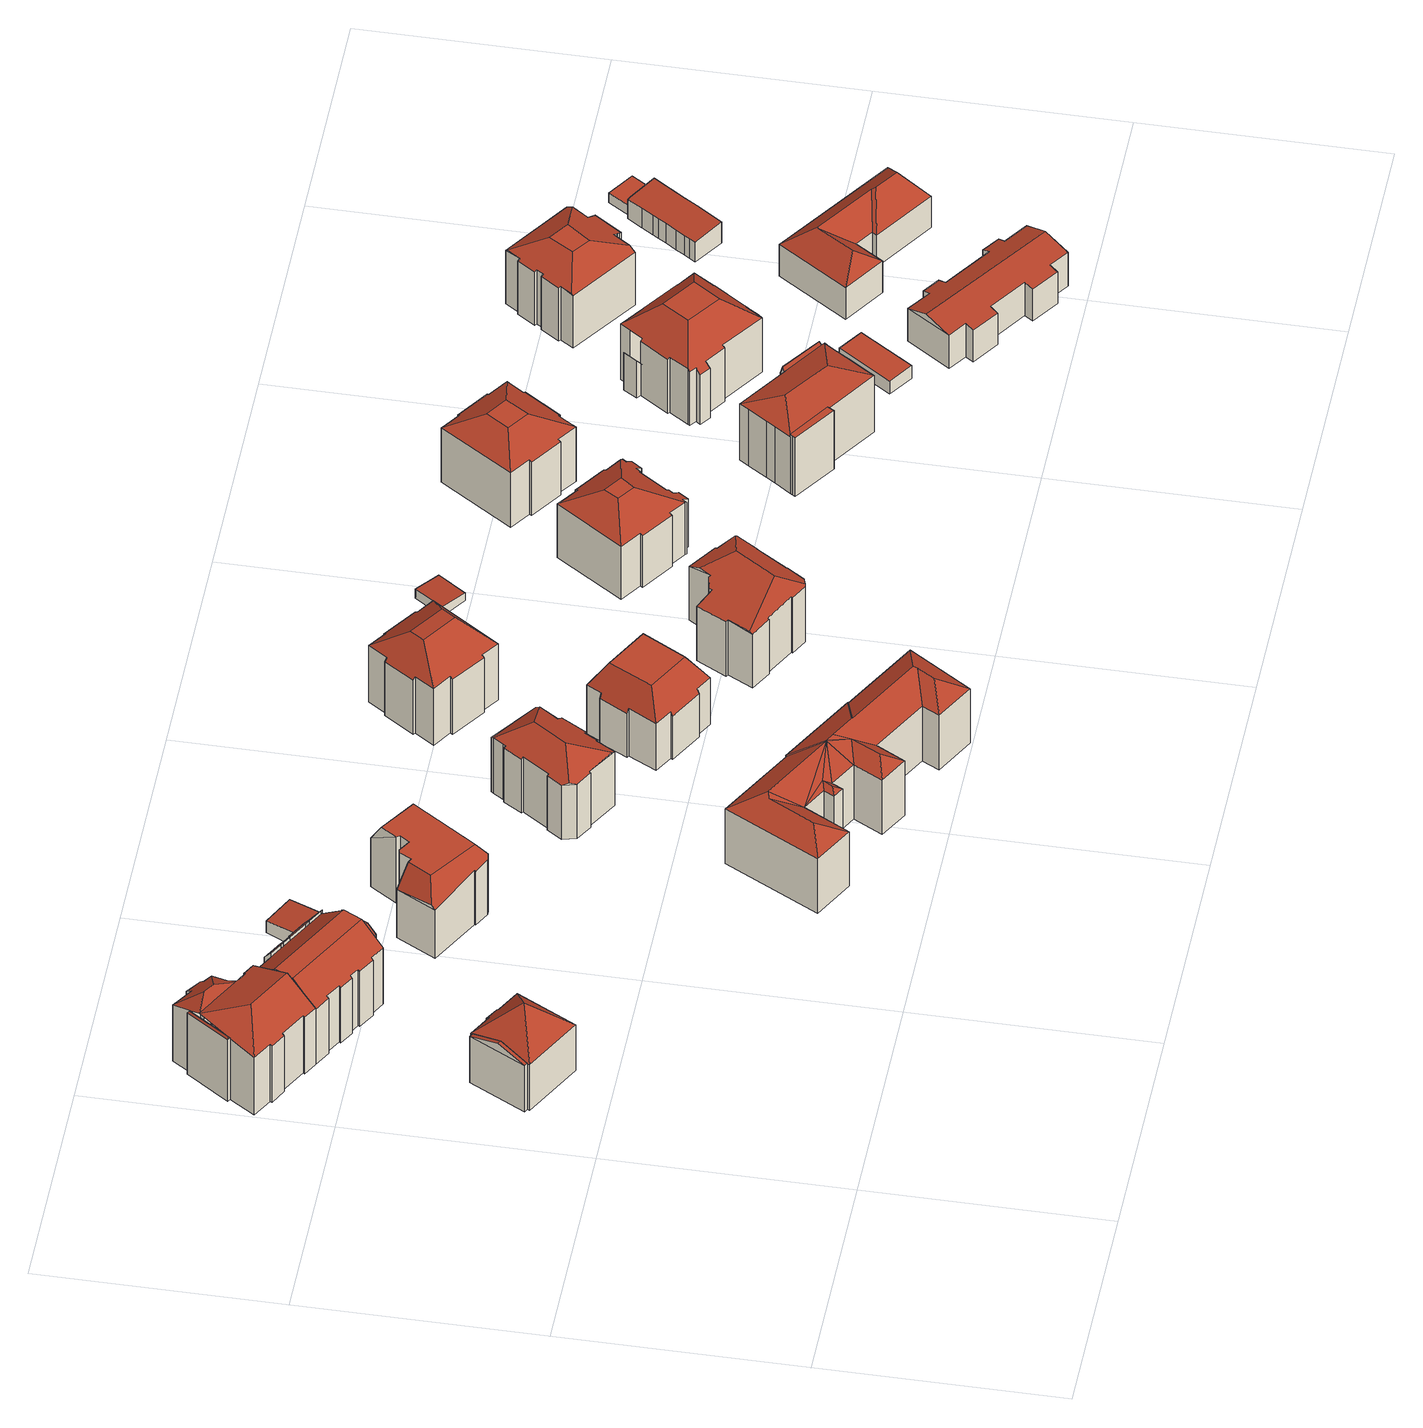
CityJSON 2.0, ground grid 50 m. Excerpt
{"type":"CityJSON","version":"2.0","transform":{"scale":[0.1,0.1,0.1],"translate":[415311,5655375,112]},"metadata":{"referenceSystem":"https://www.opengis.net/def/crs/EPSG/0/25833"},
"CityObjects":{
"building1":{"type":"Building","attributes":{"Gemeindeschluessel":14612000,"Geometrietyp2DReferenz":"3000","function":"31001_9998","roofType":"9999"},"children":["building1-1","building1-2"]},
"building1-1":{"type":"BuildingPart","attributes":{"Dachtyp_tdc":"tdcTentRoof","Dachneigung":43.46,"QualitaetDacherkennung":59,"Geometrietyp2DReferenz":"3000","measuredHeight":18.44,"roofType":"3500"},"parents":["building1"],"geometry":[{"type":"MultiSurface","lod":"2","boundaries":[[[0,1,2,3]],[[1,4,5,2]],[[4,6,7,5]],[[8,9,10,11]],[[9,12,13,10]],[[12,14,15,13]],[[14,16,17,15]],[[16,18,19,17]],[[18,0,3,19]],[[9,8,6,4,20]],[[0,18,16,14,12,9,20]],[[1,0,20]],[[4,1,20]],[[3,2,5,7,11,10,13,15,17,19]]],"semantics":{"surfaces":[{"type":"WallSurface"},{"type":"RoofSurface"},{"type":"GroundSurface"}],"values":[0,0,0,0,0,0,0,0,0,1,1,1,1,2]}}]},
"building1-2":{"type":"BuildingPart","attributes":{"Dachtyp_tdc":"tdcGableRoof","Dachneigung":17.5,"QualitaetDacherkennung":38,"Geometrietyp2DReferenz":"3000","measuredHeight":13.99,"roofType":"3100"},"parents":["building1"],"geometry":[{"type":"MultiSurface","lod":"2","boundaries":[[[21,22,23,7,6]],[[22,24,25,23]],[[24,26,8,11,25]],[[24,22,27]],[[21,26,28]],[[22,21,28,27]],[[26,24,27,28]],[[7,23,25,11]]],"semantics":{"surfaces":[{"type":"WallSurface"},{"type":"RoofSurface"},{"type":"GroundSurface"}],"values":[0,0,0,0,0,1,1,2]}}]},
"building2":{"type":"Building","attributes":{"Gemeindeschluessel":14612000,"Geometrietyp2DReferenz":"3000","function":"31001_9998","roofType":"9999"},"children":["building2-1","building2-2","building2-3"]},
"building2-1":{"type":"BuildingPart","attributes":{"Dachtyp_tdc":"tdcFreeFormRoof","Dachneigung":49.03,"QualitaetDacherkennung":35,"Geometrietyp2DReferenz":"3000","measuredHeight":16.23,"roofType":"5000"},"parents":["building2"],"geometry":[{"type":"MultiSurface","lod":"2","boundaries":[[[29,30,31,32]],[[30,33,34,31]],[[33,35,36,34]],[[29,32,37]],[[38,35,33]],[[39,38,33,30]],[[39,30,29]],[[38,39,29,40,41,35]],[[31,34,36,42,32]]],"semantics":{"surfaces":[{"type":"WallSurface"},{"type":"RoofSurface"},{"type":"GroundSurface"}],"values":[0,0,0,0,1,1,1,1,2]}}]},
"building2-2":{"type":"BuildingPart","attributes":{"Dachtyp_tdc":"tdcHipAndGableRoof","Dachneigung":36.84,"QualitaetDacherkennung":39,"Geometrietyp2DReferenz":"3000","measuredHeight":19.55,"roofType":"5000"},"parents":["building2"],"geometry":[{"type":"MultiSurface","lod":"2","boundaries":[[[43,44,45,46]],[[44,47,48,45]],[[47,49,50,48]],[[49,51,52,50]],[[51,53,54,52]],[[53,55,56,54]],[[55,57,58,56]],[[57,59,60,58]],[[59,61,62,60]],[[61,63,64,62]],[[63,65,32,64]],[[65,37,32]],[[66,67,68,69,70]],[[67,43,46,68]],[[71,40,37,65,63,72]],[[63,61,59,57,55,53,51,49,47,72]],[[47,44,43,67,66,73,74,75,71,72]],[[46,45,48,50,52,54,56,58,60,62,64,32,42,76,69,68]]],"semantics":{"surfaces":[{"type":"WallSurface"},{"type":"RoofSurface"},{"type":"GroundSurface"}],"values":[0,0,0,0,0,0,0,0,0,0,0,0,0,0,1,1,1,2]}}]},
"building2-3":{"type":"BuildingPart","attributes":{"Dachtyp_tdc":"tdcHipRoof","Dachneigung":38.21,"QualitaetDacherkennung":30,"Geometrietyp2DReferenz":"3000","measuredHeight":17.86,"roofType":"3200"},"parents":["building2"],"geometry":[{"type":"MultiSurface","lod":"2","boundaries":[[[77,78,79,80]],[[78,81,82,79]],[[81,83,84,82]],[[83,85,86,84]],[[85,70,69,86]],[[87,36,35]],[[87,88,89,36]],[[88,90,91,89]],[[90,92,93,91]],[[92,77,80,93]],[[94,73,70,85,83,95]],[[88,87,96,97]],[[83,81,78,77,92,90,88,97,95]],[[96,75,94,95,97]],[[80,79,82,84,86,69,76,42,36,89,91,93]]],"semantics":{"surfaces":[{"type":"WallSurface"},{"type":"RoofSurface"},{"type":"GroundSurface"}],"values":[0,0,0,0,0,0,0,0,0,0,1,1,1,1,2]}}]},
"building3":{"type":"Building","attributes":{"Gemeindeschluessel":14612000,"Geometrietyp2DReferenz":"3000","function":"31001_9998","roofType":"9999"},"children":["building3-1","building3-2","building3-3"]},
"building3-1":{"type":"BuildingPart","attributes":{"Dachtyp_tdc":"tdcCutGableRoof","Dachneigung":41.03,"QualitaetDacherkennung":38,"Geometrietyp2DReferenz":"3000","measuredHeight":16.53,"roofType":"9999"},"parents":["building3"],"geometry":[{"type":"MultiSurface","lod":"2","boundaries":[[[98,99,100,101]],[[99,102,103,100]],[[104,105,106,107]],[[105,108,109,106]],[[108,110,111,109]],[[110,112,113,111]],[[112,98,101,113]],[[108,105,104,114,115]],[[116,117,102,99,98]],[[115,116,98,112,110,108]],[[101,100,103,118,119,120,121,107,106,109,111,113]]],"semantics":{"surfaces":[{"type":"WallSurface"},{"type":"RoofSurface"},{"type":"GroundSurface"}],"values":[0,0,0,0,0,0,0,1,1,1,2]}}]},
"building3-2":{"type":"BuildingPart","attributes":{"Dachtyp_tdc":"tdcCutGableRoof","Dachneigung":40.59,"QualitaetDacherkennung":54,"Geometrietyp2DReferenz":"3000","measuredHeight":18.9,"roofType":"9999"},"parents":["building3"],"geometry":[{"type":"MultiSurface","lod":"2","boundaries":[[[122,123,124,125]],[[123,126,127,124]],[[126,128,129,127]],[[128,130,50,129]],[[130,131,132,50]],[[131,133,134,132]],[[133,135,45,134]],[[136,137,138,139,140,135,133]],[[131,130,128,126,123,122,141,142,143,144,145,146,147,148,149]],[[133,131,149,136]],[[45,150,151,152,107,121,120,119,118,103,153,154,155,156,157,158,159,125,124,127,129,50,132,134]],[[135,140,150,45]],[[139,138,152,151]],[[138,137,104,107,152]],[[148,103,102]],[[148,147,153,103]],[[147,146,154,153]],[[146,145,155,154]],[[145,144,156,155]],[[144,143,157,156]],[[143,142,158,157]],[[142,141,159,158]],[[141,122,125,159]]],"semantics":{"surfaces":[{"type":"WallSurface"},{"type":"RoofSurface"},{"type":"GroundSurface"}],"values":[0,0,0,0,0,0,0,1,1,1,2,0,0,0,0,0,0,0,0,0,0,0,0]}}]},
"building3-3":{"type":"BuildingPart","attributes":{"Dachtyp_tdc":"tdcPolyFlatRoof","Dachneigung":50.09,"QualitaetDacherkennung":29,"Geometrietyp2DReferenz":"3000","measuredHeight":15.83,"roofType":"2100"},"parents":["building3"],"geometry":[{"type":"MultiSurface","lod":"2","boundaries":[[[160,161,162,163]],[[161,164,165,162]],[[164,166,167,165]],[[166,168,169,167]],[[168,170,171,169]],[[170,172,173,171]],[[172,174,175,173]],[[174,176,139,151,175]],[[177,160,163,150,140]],[[177,176,174,172,170,168,166,164,161,160]],[[163,162,165,167,169,171,173,175,151,150]]],"semantics":{"surfaces":[{"type":"WallSurface"},{"type":"RoofSurface"},{"type":"GroundSurface"}],"values":[0,0,0,0,0,0,0,0,0,1,2]}}]},
"building4":{"type":"Building","attributes":{"Dachtyp_tdc":"tdcPolyFlatRoof","Gemeindeschluessel":14612000,"Dachneigung":5.19,"QualitaetDacherkennung":92,"Geometrietyp2DReferenz":"3000","measuredHeight":3.71,"function":"31001_9998","roofType":"2100"},"geometry":[{"type":"Solid","lod":"2","boundaries":[[[[178,179,180,181]],[[179,182,183,180]],[[182,184,185,183]],[[184,178,181,185]],[[184,182,179,178]],[[181,180,183,185]]]],"semantics":{"surfaces":[{"type":"WallSurface"},{"type":"RoofSurface"},{"type":"GroundSurface"}],"values":[[0,0,0,0,1,2]]}}]},
"building5":{"type":"Building","attributes":{"Dachtyp_tdc":"tdcFreeFormRoof","Gemeindeschluessel":14612000,"Dachneigung":0.85,"QualitaetDacherkennung":49,"Geometrietyp2DReferenz":"3000","measuredHeight":17.11,"function":"31001_9998","roofType":"5000"},"geometry":[{"type":"Solid","lod":"2","boundaries":[[[[186,187,188,189]],[[187,190,191,188]],[[190,192,193,191]],[[192,194,195,193]],[[194,196,197,195]],[[196,198,199,197]],[[198,200,201,199]],[[200,202,203,201]],[[202,204,205,203]],[[204,206,207,205]],[[206,208,209,207]],[[208,210,211,209]],[[210,212,213,211]],[[212,214,215,213]],[[214,216,217,215]],[[216,218,219,217]],[[220,186,221,222]],[[192,190,187,186,220,223,198,196,194]],[[200,198,223,224,225,206,204,202]],[[224,226,208,225]],[[223,220,222,227,218,216,214,212,210,226,224]],[[208,206,225]],[[221,227,222]],[[210,208,226]],[[219,228,229,189,188,191,193,195,197,199,201,203,205,207,209,211,213,215,217]],[[218,227,228,219]],[[227,221,229,228]],[[221,186,189,229]]]],"semantics":{"surfaces":[{"type":"WallSurface"},{"type":"RoofSurface"},{"type":"GroundSurface"}],"values":[[0,0,0,0,0,0,0,0,0,0,0,0,0,0,0,0,1,1,1,1,1,0,0,0,2,0,0,0]]}}]},
"building6":{"type":"Building","attributes":{"name":"25. Grundschule Am Pohlandplatz Dresden","Dachtyp_tdc":"tdcFreeFormRoof","Gemeindeschluessel":14612000,"Dachneigung":32.29,"QualitaetDacherkennung":18,"Geometrietyp2DReferenz":"3000","measuredHeight":17.7,"function":"31001_3021","roofType":"5000"},"geometry":[{"type":"Solid","lod":"2","boundaries":[[[[230,231,232,233]],[[231,234,235,232]],[[234,236,237,235]],[[236,238,239,237]],[[238,240,241,239]],[[240,242,243,241]],[[242,244,245,243]],[[244,246,247,245]],[[246,248,249,247]],[[248,250,251,249]],[[250,252,253,251]],[[252,254,255,253]],[[254,256,257,255]],[[256,258,259,257]],[[258,260,261,259]],[[260,262,263,261]],[[262,264,265,263]],[[264,266,267,265]],[[266,268,269,267]],[[268,230,233,269]],[[270,271,268,266]],[[272,273,270,266,264]],[[272,264,262]],[[273,272,262,260]],[[274,275,276]],[[271,275,274]],[[271,250,275]],[[271,252,250]],[[271,277,252]],[[277,260,258]],[[271,260,277]],[[270,260,271]],[[260,270,273]],[[278,277,258,256]],[[278,256,254]],[[277,278,254,252]],[[279,275,250,248]],[[279,248,246]],[[276,275,279,246,244]],[[280,281,282,283,276,244,242]],[[284,280,242,240]],[[284,240,238]],[[281,280,284,238,236]],[[282,281,236,234]],[[283,282,234,231]],[[274,276,283,231,230]],[[271,274,230,268]],[[233,232,235,237,239,241,243,245,247,249,251,253,255,257,259,261,263,265,267,269]]]],"semantics":{"surfaces":[{"type":"WallSurface"},{"type":"RoofSurface"},{"type":"GroundSurface"}],"values":[[0,0,0,0,0,0,0,0,0,0,0,0,0,0,0,0,0,0,0,0,1,1,1,1,1,1,1,1,1,1,1,1,1,1,1,1,1,1,1,1,1,1,1,1,1,1,1,2]]}}]},
"building7":{"type":"Building","attributes":{"Dachtyp_tdc":"tdcFreeFormRoof","Gemeindeschluessel":14612000,"Dachneigung":27.17,"QualitaetDacherkennung":45,"Geometrietyp2DReferenz":"3000","measuredHeight":17.73,"function":"31001_9998","roofType":"5000"},"geometry":[{"type":"Solid","lod":"2","boundaries":[[[[285,286,287,288]],[[286,289,290,287]],[[289,291,292,290]],[[291,293,294,292]],[[293,295,296,294]],[[295,297,298,296]],[[297,299,300,298]],[[299,301,302,300]],[[301,303,304,302]],[[303,305,306,304]],[[305,307,308,306]],[[307,309,310,308]],[[309,311,312,310]],[[311,313,314,312]],[[313,315,316,314]],[[315,317,318,316]],[[317,319,320,318]],[[319,321,322,320]],[[321,323,324,322]],[[323,325,326,324]],[[325,327,328,326]],[[327,285,288,328]],[[329,330,299,297,331]],[[321,319,317,332,333,334]],[[334,333,329,331,295,293,291,289,286,285,327,325,323]],[[301,330,329,333,332,315,313,311,309,307,305,303]],[[297,295,331]],[[301,299,330]],[[323,321,334]],[[317,315,332]],[[288,287,290,292,294,296,298,300,302,304,306,308,310,312,314,316,318,320,322,324,326,328]]]],"semantics":{"surfaces":[{"type":"WallSurface"},{"type":"RoofSurface"},{"type":"GroundSurface"}],"values":[[0,0,0,0,0,0,0,0,0,0,0,0,0,0,0,0,0,0,0,0,0,0,1,1,1,1,0,0,0,0,2]]}}]},
"building8":{"type":"Building","attributes":{"Dachtyp_tdc":"tdcCutTentRoof","Gemeindeschluessel":14612000,"Dachneigung":0.118,"QualitaetDacherkennung":66,"Geometrietyp2DReferenz":"3000","measuredHeight":17.66,"function":"31001_9998","roofType":"9999"},"geometry":[{"type":"Solid","lod":"2","boundaries":[[[[335,336,337,338]],[[336,339,340,337]],[[339,341,342,340]],[[341,343,344,342]],[[343,345,346,344]],[[345,347,348,346]],[[347,349,350,348]],[[349,351,352,350]],[[351,353,354,352]],[[353,355,356,354]],[[355,357,358,356]],[[357,359,360,358]],[[359,361,362,360]],[[361,363,364,362]],[[363,365,366,364]],[[365,367,368,366]],[[367,369,370,368]],[[369,371,372,370]],[[371,373,374,372]],[[373,335,338,374]],[[349,347,345,343,341,339,375,376]],[[359,357,355,353,351,349,376,377]],[[369,367,365,363,361,359,377,378]],[[339,336,335,373,371,369,378,375]],[[378,377,376,375]],[[338,337,340,342,344,346,348,350,352,354,356,358,360,362,364,366,368,370,372,374]]]],"semantics":{"surfaces":[{"type":"WallSurface"},{"type":"RoofSurface"},{"type":"GroundSurface"}],"values":[[0,0,0,0,0,0,0,0,0,0,0,0,0,0,0,0,0,0,0,0,1,1,1,1,1,2]]}}]},
"building9":{"type":"Building","attributes":{"Dachtyp_tdc":"tdcCutTentRoof","Gemeindeschluessel":14612000,"Dachneigung":37.82,"QualitaetDacherkennung":73,"Geometrietyp2DReferenz":"3000","measuredHeight":19.79,"function":"31001_9998","roofType":"9999"},"geometry":[{"type":"Solid","lod":"2","boundaries":[[[[379,380,381,382]],[[380,383,384,381]],[[383,385,386,384]],[[385,387,388,386]],[[387,389,390,388]],[[389,391,392,390]],[[391,393,394,392]],[[393,395,396,394]],[[395,397,398,396]],[[397,399,400,398]],[[399,401,402,400]],[[401,403,404,402]],[[403,405,406,404]],[[405,407,408,406]],[[407,409,410,408]],[[409,379,382,410]],[[393,391,389,387,385,383,411,412]],[[395,393,412,413]],[[405,403,401,399,397,395,413,414]],[[383,380,379,409,407,405,414,411]],[[414,413,412,411]],[[382,381,384,386,388,390,392,394,396,398,400,402,404,406,408,410]]]],"semantics":{"surfaces":[{"type":"WallSurface"},{"type":"RoofSurface"},{"type":"GroundSurface"}],"values":[[0,0,0,0,0,0,0,0,0,0,0,0,0,0,0,0,1,1,1,1,1,2]]}}]},
"building10":{"type":"Building","attributes":{"Dachtyp_tdc":"tdcFreeFormRoof","Gemeindeschluessel":14612000,"Dachneigung":10.22,"QualitaetDacherkennung":24,"Geometrietyp2DReferenz":"3000","measuredHeight":16.42,"function":"31001_9998","roofType":"5000"},"geometry":[{"type":"Solid","lod":"2","boundaries":[[[[415,416,417,418]],[[416,419,420,417]],[[419,421,422,420]],[[421,423,424,422]],[[423,425,426,424]],[[425,427,428,426]],[[427,429,430,428]],[[429,431,432,430]],[[431,433,434,432]],[[433,435,436,434]],[[435,437,438,436]],[[437,439,440,438]],[[439,441,442,440]],[[441,443,444,442]],[[421,419,416,445,446,447]],[[448,449,450,451,452,443,441,439,437]],[[448,446,445,415,453,454,455,456,457,458,449]],[[429,427,425,423,447,446,448,437,435,433,431]],[[458,450,449]],[[423,421,447]],[[416,415,445]],[[444,459,460,461,462,463,464,465,466,467,418,417,420,422,424,426,428,430,432,434,436,438,440,442]],[[443,452,459,444]],[[452,451,460,459]],[[451,450,461,460]],[[450,458,462,461]],[[458,457,463,462]],[[457,456,464,463]],[[456,455,465,464]],[[455,454,466,465]],[[454,453,467,466]],[[453,415,418,467]]]],"semantics":{"surfaces":[{"type":"WallSurface"},{"type":"RoofSurface"},{"type":"GroundSurface"}],"values":[[0,0,0,0,0,0,0,0,0,0,0,0,0,0,1,1,1,1,0,0,0,2,0,0,0,0,0,0,0,0,0,0]]}}]},
"building11":{"type":"Building","attributes":{"Dachtyp_tdc":"tdcPolyFlatRoof","Gemeindeschluessel":14612000,"Dachneigung":4.3,"QualitaetDacherkennung":66,"Geometrietyp2DReferenz":"3000","measuredHeight":2.36,"function":"31001_9998","roofType":"2100"},"geometry":[{"type":"Solid","lod":"2","boundaries":[[[[468,469,470,471]],[[469,472,473,470]],[[472,474,475,473]],[[474,468,471,475]],[[474,472,469,468]],[[471,470,473,475]]]],"semantics":{"surfaces":[{"type":"WallSurface"},{"type":"RoofSurface"},{"type":"GroundSurface"}],"values":[[0,0,0,0,1,2]]}}]},
"building12":{"type":"Building","attributes":{"Dachtyp_tdc":"tdcCutTentRoof","Gemeindeschluessel":14612000,"Dachneigung":30.2,"QualitaetDacherkennung":61,"Geometrietyp2DReferenz":"3000","measuredHeight":17.53,"function":"31001_9998","roofType":"9999"},"geometry":[{"type":"Solid","lod":"2","boundaries":[[[[476,477,478,479]],[[477,480,481,478]],[[480,482,483,481]],[[482,484,485,483]],[[484,486,487,485]],[[486,488,489,487]],[[488,490,491,489]],[[490,492,493,491]],[[492,494,495,493]],[[494,496,497,495]],[[496,498,499,497]],[[498,500,501,499]],[[500,502,503,501]],[[502,504,505,503]],[[504,506,507,505]],[[506,508,509,507]],[[508,510,511,509]],[[510,512,513,511]],[[512,514,515,513]],[[514,516,517,515]],[[516,518,519,517]],[[518,520,521,519]],[[520,522,523,521]],[[522,524,525,523]],[[524,526,527,525]],[[526,476,479,527]],[[510,508,506,504,502,500,528,529]],[[512,510,529,530]],[[522,520,518,516,514,512,530,531]],[[500,498,496,494,492,490,488,486,484,482,480,477,476,526,524,522,531,528]],[[531,530,529,528]],[[479,478,481,483,485,487,489,491,493,495,497,499,501,503,505,507,509,511,513,515,517,519,521,523,525,527]]]],"semantics":{"surfaces":[{"type":"WallSurface"},{"type":"RoofSurface"},{"type":"GroundSurface"}],"values":[[0,0,0,0,0,0,0,0,0,0,0,0,0,0,0,0,0,0,0,0,0,0,0,0,0,0,1,1,1,1,1,2]]}}]},
"building13":{"type":"Building","attributes":{"Dachtyp_tdc":"tdcCutTentRoof","Gemeindeschluessel":14612000,"Dachneigung":28.07,"QualitaetDacherkennung":57,"Geometrietyp2DReferenz":"3000","measuredHeight":17.41,"function":"31001_9998","roofType":"9999"},"geometry":[{"type":"Solid","lod":"2","boundaries":[[[[532,533,534,535]],[[533,536,537,534]],[[536,538,539,537]],[[538,540,541,539]],[[540,542,543,541]],[[542,544,545,543]],[[544,546,547,545]],[[546,548,549,547]],[[548,550,551,549]],[[550,552,553,551]],[[552,554,555,553]],[[554,556,557,555]],[[556,558,559,557]],[[558,560,561,559]],[[560,562,563,561]],[[562,564,565,563]],[[564,566,567,565]],[[566,568,569,567]],[[568,570,571,569]],[[570,532,535,571]],[[540,538,536,533,532,570,572,573]],[[558,556,554,552,550,548,546,544,542,540,573,574]],[[568,566,564,562,560,558,574,575]],[[570,568,575,572]],[[575,574,573,572]],[[535,534,537,539,541,543,545,547,549,551,553,555,557,559,561,563,565,567,569,571]]]],"semantics":{"surfaces":[{"type":"WallSurface"},{"type":"RoofSurface"},{"type":"GroundSurface"}],"values":[[0,0,0,0,0,0,0,0,0,0,0,0,0,0,0,0,0,0,0,0,1,1,1,1,1,2]]}}]},
"building14":{"type":"Building","attributes":{"Gemeindeschluessel":14612000,"Geometrietyp2DReferenz":"3000","function":"31001_9998","roofType":"9999"},"children":["building14-1","building14-2","building14-3"]},
"building14-1":{"type":"BuildingPart","attributes":{"Dachtyp_tdc":"tdcFreeFormRoof","Dachneigung":71.43,"QualitaetDacherkennung":15,"Geometrietyp2DReferenz":"3000","measuredHeight":15.09,"roofType":"5000"},"parents":["building14"],"geometry":[{"type":"MultiSurface","lod":"2","boundaries":[[[576,577,578,579]],[[577,580,581,578]],[[582,576,579,583]],[[580,577,584]],[[577,576,585,584]],[[585,582,580,584]],[[582,585,576]],[[579,578,581,583]]],"semantics":{"surfaces":[{"type":"WallSurface"},{"type":"RoofSurface"},{"type":"GroundSurface"}],"values":[0,0,0,1,1,1,0,2]}}]},
"building14-2":{"type":"BuildingPart","attributes":{"Dachtyp_tdc":"tdcHipRoof","Dachneigung":21.61,"QualitaetDacherkennung":55,"Geometrietyp2DReferenz":"3000","measuredHeight":17.11,"roofType":"3200"},"parents":["building14"],"geometry":[{"type":"MultiSurface","lod":"2","boundaries":[[[586,587,588,589]],[[587,590,591,588]],[[590,592,593,591]],[[592,594,595,593]],[[594,596,582,583,595]],[[597,581,580]],[[597,598,599,581]],[[598,600,601,599]],[[600,602,603,601]],[[602,604,605,603]],[[604,606,607,605]],[[606,608,609,607]],[[606,604,602,600,598,597,610]],[[594,592,590,587,586,611]],[[597,596,594,611,610]],[[586,608,606,610,611]],[[588,591,593,595,583,581,599,601,603,605,607,609,589]]],"semantics":{"surfaces":[{"type":"WallSurface"},{"type":"RoofSurface"},{"type":"GroundSurface"}],"values":[0,0,0,0,0,0,0,0,0,0,0,0,1,1,1,1,2]}}]},
"building14-3":{"type":"BuildingPart","attributes":{"Dachtyp_tdc":"tdcPolyFlatRoof","Dachneigung":0,"QualitaetDacherkennung":16,"Geometrietyp2DReferenz":"3000","measuredHeight":15.05,"roofType":"1000"},"parents":["building14"],"geometry":[{"type":"MultiSurface","lod":"2","boundaries":[[[612,613,614,615]],[[613,616,586,589,614]],[[617,618,619,609,608]],[[618,612,615,619]],[[618,617,616,613,612]],[[615,614,589,609,619]]],"semantics":{"surfaces":[{"type":"WallSurface"},{"type":"RoofSurface"},{"type":"GroundSurface"}],"values":[0,0,0,0,1,2]}}]},
"building15":{"type":"Building","attributes":{"Dachtyp_tdc":"tdcPolyFlatRoof","Gemeindeschluessel":14612000,"Dachneigung":0,"QualitaetDacherkennung":87,"Geometrietyp2DReferenz":"3000","measuredHeight":3.29,"function":"31001_9998","roofType":"1000"},"geometry":[{"type":"Solid","lod":"2","boundaries":[[[[620,621,622,623]],[[621,624,625,622]],[[624,626,627,625]],[[626,620,623,627]],[[626,624,621,620]],[[623,622,625,627]]]],"semantics":{"surfaces":[{"type":"WallSurface"},{"type":"RoofSurface"},{"type":"GroundSurface"}],"values":[[0,0,0,0,1,2]]}}]},
"building16":{"type":"Building","attributes":{"Gemeindeschluessel":14612000,"Geometrietyp2DReferenz":"3000","function":"31001_9998","roofType":"9999"},"children":["building16-1","building16-2","building16-3"]},
"building16-1":{"type":"BuildingPart","attributes":{"Dachtyp_tdc":"tdcFreeFormRoof","Dachneigung":72.75,"QualitaetDacherkennung":15,"Geometrietyp2DReferenz":"3000","measuredHeight":12.87,"roofType":"5000"},"parents":["building16"],"geometry":[{"type":"MultiSurface","lod":"2","boundaries":[[[628,629,630,631]],[[629,632,633,630]],[[632,634,635,633]],[[634,636,637,635]],[[638,639,636,640]],[[640,634,632,629,628,638]],[[639,638,628]],[[634,640,636]],[[637,641,631,630,633,635]],[[639,628,631,641]]],"semantics":{"surfaces":[{"type":"WallSurface"},{"type":"RoofSurface"},{"type":"GroundSurface"}],"values":[0,0,0,0,1,1,0,0,2,0]}}]},
"building16-2":{"type":"BuildingPart","attributes":{"Dachtyp_tdc":"tdcPolyFlatRoof","Dachneigung":53.2,"QualitaetDacherkennung":15,"Geometrietyp2DReferenz":"3000","measuredHeight":9.62,"roofType":"2100"},"parents":["building16"],"geometry":[{"type":"MultiSurface","lod":"2","boundaries":[[[642,643,644,645]],[[646,647,648,649]],[[647,642,645,648]],[[647,646,650,643,642]],[[645,644,651,649,648]]],"semantics":{"surfaces":[{"type":"WallSurface"},{"type":"RoofSurface"},{"type":"GroundSurface"}],"values":[0,0,0,1,2]}}]},
"building16-3":{"type":"BuildingPart","attributes":{"Dachtyp_tdc":"tdcCutTentRoof","Dachneigung":41.29,"QualitaetDacherkennung":66,"Geometrietyp2DReferenz":"3000","measuredHeight":19.27,"roofType":"9999"},"parents":["building16"],"geometry":[{"type":"MultiSurface","lod":"2","boundaries":[[[652,653,654,655]],[[653,656,657,654]],[[656,658,659,657]],[[658,660,661,659]],[[660,662,663,661]],[[662,664,665,663]],[[664,666,667,665]],[[666,668,669,667]],[[668,670,671,669]],[[670,672,673,671]],[[672,674,675,673]],[[674,676,677,675]],[[676,678,679,677]],[[678,680,681,679]],[[680,682,683,681]],[[682,684,685,683]],[[684,686,687,685]],[[686,688,689,687]],[[688,690,646,649,689]],[[691,644,643]],[[691,692,693,644]],[[692,694,639,641,693]],[[695,652,655,637,636]],[[668,666,664,662,660,658,656,653,696,697]],[[684,682,680,678,676,674,672,670,668,697,698]],[[692,691,699,690,688,686,684,698,700]],[[653,652,695,694,692,700,696]],[[700,698,697,696]],[[655,654,657,659,661,663,665,667,669,671,673,675,677,679,681,683,685,687,689,649,651,644,693,641,637]]],"semantics":{"surfaces":[{"type":"WallSurface"},{"type":"RoofSurface"},{"type":"GroundSurface"}],"values":[0,0,0,0,0,0,0,0,0,0,0,0,0,0,0,0,0,0,0,0,0,0,0,1,1,1,1,1,2]}}]},
"building17":{"type":"Building","attributes":{"Dachtyp_tdc":"tdcFreeFormRoof","Gemeindeschluessel":14612000,"Dachneigung":14.65,"QualitaetDacherkennung":67,"Geometrietyp2DReferenz":"3000","measuredHeight":10.16,"function":"31001_9998","roofType":"5000"},"geometry":[{"type":"Solid","lod":"2","boundaries":[[[[701,702,703,704]],[[702,705,706,703]],[[705,707,708,706]],[[707,709,710,708]],[[709,711,712,710]],[[711,713,714,712]],[[713,715,716,714]],[[715,717,718,716]],[[717,719,720,718]],[[719,721,722,720]],[[721,723,724,722]],[[723,725,726,724]],[[725,727,728,726]],[[727,729,730,728]],[[729,731,732,730]],[[731,733,734,732]],[[733,735,736,734]],[[735,737,738,736]],[[737,739,740,738]],[[739,701,704,740]],[[741,731,729,727,725,723,721,719,717,715,713,742]],[[701,739,737,735,733,741,742,711,709,707,705,702]],[[713,711,742]],[[733,731,741]],[[704,703,706,708,710,712,714,716,718,720,722,724,726,728,730,732,734,736,738,740]]]],"semantics":{"surfaces":[{"type":"WallSurface"},{"type":"RoofSurface"},{"type":"GroundSurface"}],"values":[[0,0,0,0,0,0,0,0,0,0,0,0,0,0,0,0,0,0,0,0,1,1,0,0,2]]}}]},
"building18":{"type":"Building","attributes":{"Dachtyp_tdc":"tdcFreeFormRoof","Gemeindeschluessel":14612000,"Dachneigung":23.06,"QualitaetDacherkennung":51,"Geometrietyp2DReferenz":"3000","measuredHeight":17.11,"function":"31001_9998","roofType":"5000"},"geometry":[{"type":"Solid","lod":"2","boundaries":[[[[743,744,745,746]],[[744,747,748,745]],[[747,749,750,748]],[[749,751,752,750]],[[751,753,754,752]],[[753,755,756,754]],[[755,757,758,756]],[[757,759,760,758]],[[759,761,762,760]],[[761,763,764,762]],[[763,765,766,764]],[[765,767,768,766]],[[767,769,770,768]],[[769,771,772,770]],[[771,773,774,772]],[[773,775,776,774]],[[775,777,778,776]],[[777,779,780,778]],[[779,781,782,780]],[[781,783,784,782]],[[783,785,786,784]],[[785,743,746,786]],[[785,787,788,789,790,743]],[[789,791,792,759,757,755,753,751,749,747,744,790]],[[793,794,763,761,792,791]],[[781,779,777,775,773,771,769,767,765,794,793,788,787,783]],[[788,793,791,789]],[[785,783,787]],[[744,743,790]],[[765,763,794]],[[761,759,792]],[[746,745,748,750,752,754,756,758,760,762,764,766,768,770,772,774,776,778,780,782,784,786]]]],"semantics":{"surfaces":[{"type":"WallSurface"},{"type":"RoofSurface"},{"type":"GroundSurface"}],"values":[[0,0,0,0,0,0,0,0,0,0,0,0,0,0,0,0,0,0,0,0,0,0,1,1,1,1,1,0,0,0,0,2]]}}]},
"building19":{"type":"Building","attributes":{"Dachtyp_tdc":"tdcFreeFormRoof","Gemeindeschluessel":14612000,"Dachneigung":40.12,"QualitaetDacherkennung":17,"Geometrietyp2DReferenz":"3000","measuredHeight":12.84,"function":"31001_9998","roofType":"5000"},"geometry":[{"type":"Solid","lod":"2","boundaries":[[[[795,796,797,798]],[[796,799,800,797]],[[799,801,802,800]],[[801,803,804,802]],[[803,805,806,804]],[[805,807,808,806]],[[807,809,810,808]],[[809,795,798,810]],[[811,812,809,807]],[[813,814,811,807,805]],[[815,813,805,803]],[[816,815,803,801]],[[816,801,799]],[[814,813,815,816,799,796]],[[812,811,814,796,795]],[[812,795,809]],[[798,797,800,802,804,806,808,810]]]],"semantics":{"surfaces":[{"type":"WallSurface"},{"type":"RoofSurface"},{"type":"GroundSurface"}],"values":[[0,0,0,0,0,0,0,0,1,1,1,1,1,1,1,1,2]]}}]},
"building20":{"type":"Building","attributes":{"Dachtyp_tdc":"tdcPolyFlatRoof","Gemeindeschluessel":14612000,"Dachneigung":4.11,"QualitaetDacherkennung":60,"Geometrietyp2DReferenz":"3000","measuredHeight":5.54,"function":"31001_9998","roofType":"2100"},"geometry":[{"type":"Solid","lod":"2","boundaries":[[[[817,818,819,820]],[[818,821,822,819]],[[821,823,824,822]],[[823,825,826,824]],[[825,827,828,826]],[[827,829,830,828]],[[829,831,832,830]],[[831,833,834,832]],[[833,835,836,834]],[[835,837,838,836]],[[837,839,840,838]],[[839,841,842,840]],[[841,843,844,842]],[[843,817,820,844]],[[843,841,839,837,835,833,831,829,827,825,823,821,818,817]],[[820,819,822,824,826,828,830,832,834,836,838,840,842,844]]]],"semantics":{"surfaces":[{"type":"WallSurface"},{"type":"RoofSurface"},{"type":"GroundSurface"}],"values":[[0,0,0,0,0,0,0,0,0,0,0,0,0,0,1,2]]}}]},
"building21":{"type":"Building","attributes":{"Dachtyp_tdc":"tdcPolyFlatRoof","Gemeindeschluessel":14612000,"Dachneigung":0,"QualitaetDacherkennung":61,"Geometrietyp2DReferenz":"3000","measuredHeight":2.44,"function":"31001_9998","roofType":"1000"},"geometry":[{"type":"Solid","lod":"2","boundaries":[[[[845,846,836,838]],[[846,847,848,836]],[[847,849,850,848]],[[849,845,838,850]],[[849,847,846,845]],[[838,836,848,850]]]],"semantics":{"surfaces":[{"type":"WallSurface"},{"type":"RoofSurface"},{"type":"GroundSurface"}],"values":[[0,0,0,0,1,2]]}}]}
},
"vertices":[
[295,704,128],[229,580,128],[229,580,10],[295,704,10],[105,646,128],[105,646,10],[107,651,128],[107,651,10],[170,767,128],[171,771,128],[171,771,10],[170,767,10],[220,744,128],[220,744,10],[223,750,122],[223,750,10],[250,735,122],[250,735,10],[247,730,128],[247,730,10],[201,675,194],
[107,651,129],[99,655,129],[99,655,10],[162,771,129],[162,771,10],[170,767,129],[129,712,150],[137,707,150],
[37,1208,168],[31,1212,168],[31,1212,10],[37,1208,10],[92,1300,168],[92,1300,10],[98,1296,168],[98,1296,10],[37,1208,167],[92,1295,172],[36,1213,173],[44,1217,168],[83,1275,168],[83,1275,10],
[208,1212,177],[233,1199,177],[233,1199,10],[208,1212,10],[193,1126,206],[193,1126,10],[160,1066,155],[160,1066,10],[131,1082,155],[131,1082,10],[133,1085,157],[133,1085,10],[78,1115,157],[78,1115,10],[76,1111,154],[76,1111,10],[43,1129,154],[43,1129,10],[44,1133,157],[44,1133,10],[2,1156,157],[2,1156,10],[37,1208,166],[189,1218,179],[206,1209,179],[206,1209,10],[189,1218,10],[189,1218,174],[83,1275,179],[95,1179,206],[180,1223,179],[177,1224,179],[121,1255,179],[177,1224,10],
[203,1295,147],[197,1286,156],[197,1286,10],[203,1295,10],[212,1276,156],[212,1276,10],[211,1274,158],[211,1274,10],[188,1241,173],[188,1241,10],[98,1296,169],[123,1333,154],[123,1333,10],[166,1305,156],[166,1305,10],[173,1316,146],[173,1316,10],[177,1224,180],[156,1261,189],[83,1275,178],[132,1276,189],
[389,1007,175],[379,989,157],[379,989,10],[389,1007,10],[362,998,157],[362,998,10],[394,1057,157],[407,1049,157],[407,1049,10],[394,1057,10],[396,1030,175],[396,1030,10],[390,1019,175],[390,1019,10],[394,1017,175],[394,1017,10],[392,1053,160],[383,1037,175],[372,1016,175],[371,1015,174],[371,1015,10],[372,1016,10],[383,1037,10],[392,1053,10],
[227,1030,152],[229,1033,155],[229,1033,10],[227,1030,10],[197,1051,155],[197,1051,10],[195,1047,151],[195,1047,10],[160,1066,151],[187,1115,199],[187,1115,10],[208,1153,198],[208,1153,10],[233,1199,159],[392,1053,198],[394,1057,195],[393,1057,195],[416,1099,159],[280,1173,159],[257,1013,151],[259,1017,155],[280,1006,155],[278,1002,152],[313,983,152],[315,987,155],[347,970,155],[362,998,183],[371,1015,199],[280,1173,10],[416,1099,10],[393,1057,10],[347,970,10],[315,987,10],[313,983,10],[278,1002,10],[280,1006,10],[259,1017,10],[257,1013,10],
[287,1187,150],[331,1163,150],[331,1163,10],[287,1187,10],[331,1157,156],[331,1157,10],[348,1149,155],[348,1149,10],[354,1152,148],[354,1152,10],[397,1128,149],[397,1128,10],[391,1118,164],[391,1118,10],[418,1102,164],[418,1102,10],[416,1099,169],[280,1173,169],
[568,1188,42],[535,1123,49],[535,1123,12],[568,1188,12],[469,1157,49],[469,1157,12],[502,1221,42],[502,1221,12],
[763,983,136],[735,941,136],[735,941,11],[763,983,11],[732,943,140],[732,943,11],[675,858,140],[675,858,11],[677,856,137],[677,856,11],[655,825,137],[655,825,11],[633,819,159],[633,819,11],[625,818,151],[625,818,11],[592,836,147],[592,836,11],[593,838,150],[593,838,11],[487,895,135],[487,895,11],[532,976,135],[532,976,11],[570,955,182],[570,955,11],[584,980,181],[584,980,11],[592,982,181],[592,982,11],[617,967,181],[617,967,11],[630,987,181],[630,987,11],[723,978,180],[663,1049,136],[648,1027,180],[630,843,183],[530,911,183],[491,902,145],[561,959,182],[626,994,181],[626,994,11],[663,1049,11],
[1014,316,145],[1179,226,145],[1179,226,5],[1014,316,5],[1178,225,145],[1178,225,5],[1342,135,145],[1342,135,5],[1256,5,145],[1256,5,5],[1173,50,145],[1173,50,5],[1192,86,145],[1192,86,5],[1071,152,145],[1071,152,5],[1038,92,145],[1038,92,5],[978,125,145],[978,125,5],[1011,185,145],[1011,185,5],[953,216,145],[953,216,5],[941,194,145],[941,194,5],[918,206,145],[918,206,5],[930,228,145],[930,228,5],[878,256,145],[878,256,5],[827,161,145],[827,161,5],[742,207,145],[742,207,5],[848,403,145],[848,403,5],[1012,314,145],[1012,314,5],[872,325,181],[1029,240,181],[807,226,176],[859,321,175],[1031,240,182],[1057,198,167],[1048,231,182],[948,234,154],[936,212,154],[1025,138,167],[1261,108,178],[1259,115,182],[1098,203,181],[1098,204,182],[1240,71,176],
[917,802,151],[914,804,148],[914,804,9],[917,802,9],[939,843,148],[939,843,9],[942,840,151],[942,840,9],[945,845,151],[945,845,9],[959,866,151],[959,866,9],[963,871,148],[963,871,9],[1062,804,146],[1062,804,9],[1030,756,154],[1030,756,9],[1041,750,147],[1041,750,9],[1012,697,145],[1012,697,9],[1006,700,148],[1006,700,9],[998,685,148],[998,685,9],[992,673,147],[992,673,9],[988,675,149],[988,675,9],[966,635,147],[966,635,9],[900,672,150],[900,672,9],[898,669,149],[898,669,9],[863,689,148],[863,689,9],[856,717,148],[856,717,9],[877,749,148],[877,749,9],[880,747,151],[880,747,9],[979,792,186],[1057,795,153],[960,867,151],[958,639,152],[933,723,186],[859,704,154],
[1132,693,123],[1137,691,132],[1137,691,8],[1132,693,8],[1154,722,133],[1154,722,8],[1199,697,134],[1199,697,8],[1203,704,120],[1203,704,8],[1259,674,120],[1259,674,8],[1255,667,133],[1255,667,8],[1298,644,133],[1298,644,8],[1274,598,132],[1274,598,8],[1279,595,121],[1279,595,8],[1255,550,120],[1255,550,8],[1250,553,130],[1250,553,8],[1219,497,128],[1219,497,8],[1184,516,128],[1184,516,8],[1181,511,119],[1181,511,8],[1111,550,119],[1111,550,8],[1113,554,128],[1113,554,8],[1075,575,128],[1075,575,8],[1106,633,131],[1106,633,8],[1101,635,120],[1101,635,8],[1166,681,185],[1257,632,185],[1207,543,185],[1119,591,185],
[1132,1105,150],[1137,1102,157],[1137,1102,12],[1132,1105,12],[1164,1142,157],[1164,1142,12],[1202,1116,157],[1202,1116,12],[1205,1120,153],[1205,1120,12],[1275,1072,153],[1275,1072,12],[1272,1067,157],[1272,1067,12],[1308,1043,157],[1308,1043,12],[1211,902,157],[1211,902,12],[1176,926,157],[1176,926,12],[1173,922,153],[1173,922,12],[1103,970,153],[1103,970,12],[1106,975,157],[1106,975,12],[1067,1000,157],[1067,1000,12],[1094,1040,157],[1094,1040,12],[1090,1043,151],[1090,1043,12],[1162,1062,208],[1234,1013,208],[1213,984,210],[1142,1032,210],
[1468,539,157],[1499,587,144],[1499,587,6],[1468,539,6],[1559,547,143],[1559,547,6],[1556,543,146],[1556,543,6],[1600,513,142],[1600,513,6],[1571,469,142],[1571,469,6],[1570,470,143],[1570,470,6],[1527,405,143],[1527,405,6],[1529,404,142],[1529,404,6],[1503,367,143],[1503,367,6],[1499,366,144],[1499,366,6],[1481,361,151],[1481,361,6],[1476,360,149],[1476,360,6],[1443,378,148],[1443,378,6],[1444,381,149],[1444,381,6],[1484,564,157],[1529,502,170],[1596,516,145],[1473,418,170],[1337,442,148],[1334,436,144],[1378,412,146],[1380,415,147],[1463,543,156],[1435,537,153],[1432,531,153],[1391,553,145],[1357,491,146],[1362,488,147],[1380,415,6],[1378,412,6],[1334,436,6],[1362,488,6],[1357,491,6],[1391,553,6],[1432,531,6],[1435,537,6],[1463,543,6],
[1464,1105,34],[1515,1069,29],[1515,1069,10],[1464,1105,10],[1474,1011,29],[1474,1011,10],[1423,1046,34],[1423,1046,10],
[1776,746,135],[1760,724,135],[1760,724,9],[1776,746,9],[1749,732,143],[1749,732,9],[1742,722,143],[1742,722,9],[1738,724,146],[1738,724,9],[1699,665,145],[1699,665,9],[1703,662,142],[1703,662,9],[1696,652,142],[1696,652,9],[1708,644,133],[1708,644,9],[1694,623,133],[1694,623,9],[1682,632,141],[1682,632,9],[1675,622,141],[1675,622,9],[1672,625,144],[1672,625,9],[1638,648,144],[1638,648,9],[1635,643,141],[1635,643,9],[1569,688,141],[1569,688,9],[1572,693,144],[1572,693,9],[1529,722,144],[1529,722,9],[1623,861,146],[1623,861,9],[1668,830,146],[1668,830,9],[1671,835,143],[1671,835,9],[1735,792,143],[1735,792,9],[1732,787,146],[1732,787,9],[1765,765,146],[1765,765,9],[1769,762,144],[1769,762,9],[1764,754,144],[1764,754,9],[1654,719,184],[1618,744,184],[1637,774,184],[1675,748,184],
[1832,1085,148],[1834,1089,146],[1834,1089,9],[1832,1085,9],[1900,1044,146],[1900,1044,9],[1898,1041,148],[1898,1041,9],[1939,1013,148],[1939,1013,9],[1932,1004,148],[1932,1004,9],[1915,979,148],[1915,979,9],[1914,977,148],[1914,977,9],[1917,975,147],[1917,975,9],[1866,899,147],[1866,899,9],[1862,901,149],[1862,901,9],[1860,899,149],[1860,899,9],[1842,872,149],[1842,872,9],[1836,863,149],[1836,863,9],[1797,890,149],[1797,890,9],[1794,885,146],[1794,885,9],[1728,929,146],[1728,929,9],[1731,934,149],[1731,934,9],[1689,962,149],[1689,962,9],[1790,1113,148],[1790,1113,9],[1807,1029,183],[1851,999,183],[1820,952,183],[1775,982,183],
[2065,512,135],[2151,453,135],[2151,453,6],[2065,512,6],[2143,441,135],[2143,441,6],[2056,500,135],[2056,500,6],[2141,451,157],[2060,506,157],
[1877,460,151],[1900,493,151],[1900,493,6],[1877,460,6],[1912,511,151],[1912,511,6],[1938,550,151],[1938,550,6],[1951,570,151],[1951,570,6],[2056,500,151],[2143,441,152],[2136,431,152],[2136,431,6],[2118,404,152],[2118,404,6],[2103,381,152],[2103,381,6],[2084,354,152],[2084,354,6],[2071,333,152],[2071,333,6],[1965,403,151],[1965,403,6],[2057,420,177],[1962,484,177],
[1870,449,157],[1873,454,157],[1873,454,6],[1870,449,6],[1877,460,157],[1965,403,157],[1957,390,157],[1957,390,6],
[2180,323,39],[2254,432,39],[2254,432,6],[2180,323,6],[2304,399,39],[2304,399,6],[2230,289,39],[2230,289,6],
[2182,800,127],[2208,783,127],[2208,783,10],[2182,800,10],[2229,768,127],[2229,768,10],[2259,748,127],[2259,748,10],[2255,743,127],[2255,743,10],[2180,798,138],[2178,795,127],[2257,746,138],[2178,795,10],
[2100,818,106],[2114,809,85],[2114,809,10],[2100,818,10],[2091,784,92],[2082,790,106],[2082,790,10],[2091,784,10],[2095,781,85],[2095,781,10],
[2255,742,151],[2293,717,151],[2293,717,10],[2255,742,10],[2266,676,151],[2266,676,10],[2269,673,146],[2269,673,10],[2232,618,146],[2232,618,10],[2221,601,146],[2221,601,10],[2217,604,151],[2217,604,10],[2200,578,151],[2200,578,10],[2194,569,150],[2194,569,10],[2105,629,152],[2105,629,10],[2102,625,147],[2102,625,10],[2059,654,148],[2059,654,10],[2052,644,137],[2052,644,10],[2031,659,138],[2031,659,10],[2038,668,148],[2038,668,10],[2024,678,148],[2024,678,10],[2027,682,153],[2027,682,10],[2054,722,152],[2054,722,10],[2050,725,148],[2050,725,10],[2091,784,149],[2114,809,153],[2127,829,153],[2127,829,10],[2178,795,152],[2255,743,151],[2216,704,200],[2178,648,200],[2108,696,202],[2095,781,153],[2144,751,202],
[2437,109,93],[2360,161,93],[2360,161,7],[2437,109,7],[2349,145,88],[2349,145,7],[2294,183,88],[2294,183,7],[2305,199,93],[2305,199,7],[2268,224,93],[2268,224,7],[2329,314,92],[2329,314,7],[2377,281,92],[2377,281,7],[2387,295,86],[2387,295,7],[2422,271,86],[2422,271,7],[2412,256,92],[2412,256,7],[2510,190,92],[2510,190,7],[2519,204,86],[2519,204,7],[2554,180,86],[2554,180,7],[2544,166,92],[2544,166,7],[2593,133,92],[2593,133,7],[2532,43,93],[2532,43,7],[2492,70,93],[2492,70,7],[2481,54,88],[2481,54,7],[2425,92,88],[2425,92,7],[2566,93,109],[2302,274,109],
[2196,932,146],[2215,959,149],[2215,959,11],[2196,932,11],[2211,962,146],[2211,962,11],[2237,1000,147],[2237,1000,11],[2241,997,150],[2241,997,11],[2250,1011,150],[2250,1011,11],[2246,1014,147],[2246,1014,11],[2271,1051,148],[2271,1051,11],[2275,1048,151],[2275,1048,11],[2296,1079,148],[2296,1079,11],[2434,986,148],[2434,986,11],[2404,941,156],[2404,941,11],[2421,929,148],[2421,929,11],[2383,873,147],[2383,873,11],[2380,875,148],[2380,875,11],[2376,878,150],[2376,878,11],[2374,879,151],[2374,879,11],[2367,884,155],[2367,884,11],[2362,878,155],[2362,878,11],[2360,875,155],[2360,875,11],[2344,851,155],[2344,851,11],[2334,837,146],[2334,837,11],[2342,849,155],[2315,921,182],[2277,947,182],[2199,935,149],[2309,998,182],[2294,1075,151],[2350,970,182],[2426,973,157],
[2365,440,91],[2462,584,91],[2462,584,10],[2365,440,10],[2707,419,91],[2707,419,10],[2643,325,91],[2643,325,10],[2518,407,91],[2518,407,10],[2525,417,91],[2525,417,10],[2488,441,91],[2488,441,10],[2450,384,91],[2450,384,10],[2474,511,133],[2424,437,134],[2596,431,134],[2476,512,135],[2598,423,139],[2647,391,138],
[2472,747,60],[2480,759,60],[2480,759,10],[2472,747,10],[2487,770,60],[2487,770,10],[2499,788,60],[2499,788,10],[2514,810,60],[2514,810,10],[2524,826,60],[2524,826,10],[2532,838,60],[2532,838,10],[2548,862,60],[2548,862,10],[2568,893,60],[2568,893,10],[2575,889,61],[2575,889,10],[2629,853,65],[2629,853,10],[2585,787,65],[2585,787,10],[2569,761,65],[2569,761,10],[2532,707,65],[2532,707,10],
[2629,853,35],[2575,889,35],[2606,936,35],[2606,936,10],[2660,901,35],[2660,901,10]
]}
